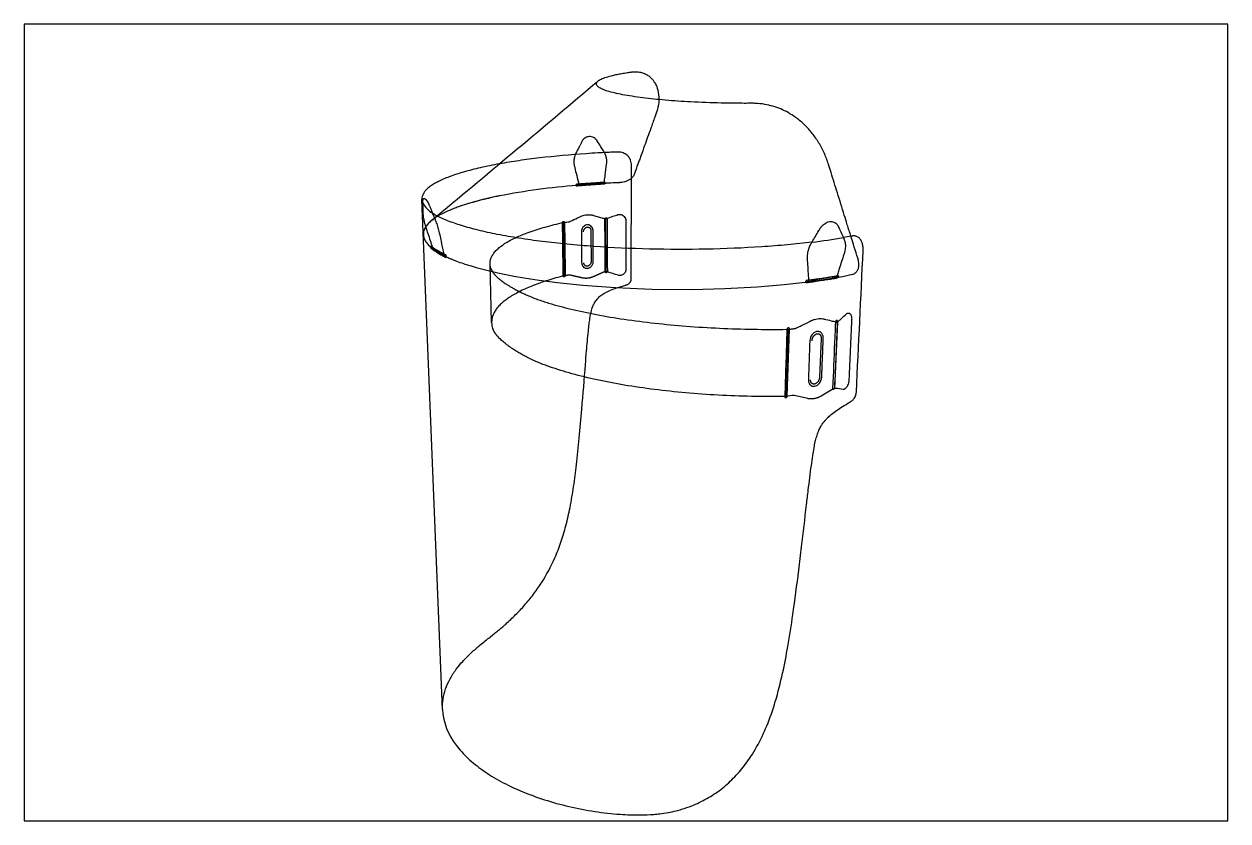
# Model space of a CAD drawing. Header units: millimetres. Extents: x 0 to 1861, y -238 to 367.
# Drawn here: x 629 to 1182, y 0 to 367 of the extents above; entities that cross this region are included whole.
import ezdxf

# ---------------------------------------------------------------- set-up
doc = ezdxf.new("R2010")
doc.units = ezdxf.units.MM
doc.header["$MEASUREMENT"] = 0
doc.layers.add('Make2D$hidden$lines', color=7, linetype='Continuous', true_color=0xffffff)
doc.layers.add('Make2D$visible$lines', color=178, linetype='Continuous', true_color=0x000000)

msp = doc.modelspace()

# ---------------------------------------------------------------- linework, layer by layer
at = {"layer": 'Make2D$hidden$lines'}
for p, q in [((829.67, 283.02), (829.54, 282.97)), ((815.87, 276.15), (818.61, 278.45)), ((896.06, 277.25), (896.16, 252.76)), ((876.72, 275.39), (877.03, 250.87)), ((843.68, 229.35), (842.94, 256.28)), ((988.62, 248.05), (988.62, 248.03)), ((979.67, 195.43), (980.69, 226.3))]:
    msp.add_line(p, q, dxfattribs=at)
for centre, radius, start, end in [((907.58, -22.4), 315.82, 94.479, 101.0141), ((900.48, 135.6), 157.85, 91.4989, 96.3903), ((920.55, -155.4), 449.45, 93.0859, 94.8033), ((822.48, 290), 11.9, 209.0139, 239.4627), ((873.31, 151.29), 138.77, 101.4963, 108.3259), ((877.15, 136.25), 154.27, 101.7805, 107.3096), ((895.74, 53.78), 238.81, 101.7178, 102.1074), ((954.52, 568.11), 303.98, 276.8938, 279.6488), ((809.89, 246.7), 18.01, 58.5363, 69.2691), ((808.68, 244.74), 20.32, 48.4084, 58.5124), ((1012.17, 154), 96.93, 95.5905, 104.0637), ((852.61, 229.62), 8.94, 181.7791, 199.7491)]:
    msp.add_arc(centre, radius, start, end, dxfattribs=at)
for points, knots in [([(920.6, 331.93), (920.58, 330.97), (920.37, 329.04), (919.85, 327.01), (919.47, 325.91), (919.18, 325.11), (918.64, 323.6), (917.81, 321.3), (916.71, 318.24), (915.45, 314.75), (913.91, 310.48), (912.66, 306.98), (911.62, 304.1), (910.64, 301.36), (909.85, 299.18), (909.29, 297.61), (909.16, 297.26), (908.94, 296.85), (908.57, 296.33), (908.2, 295.91), (907.75, 295.5), (907.24, 295.12), (906.67, 294.78), (906.06, 294.47), (905.42, 294.21), (904.59, 293.96), (903.8, 293.8), (903.17, 293.73), (902.9, 293.72), (902.72, 293.71), (901.26, 293.65), (899.2, 293.55), (897.21, 293.45), (896.55, 293.41), (896.45, 293.41), (896.4, 293.4), (896.35, 293.39)], [0, 0, 0, 0, 1.06718, 2.154692, 2.320242, 2.351709, 3.104317, 4.090348, 5.072758, 6.714541, 8.199013, 10.109558, 10.838485, 11.599129, 13.331959, 13.418106, 13.449471, 13.737976, 13.938284, 14.151044, 14.361149, 14.610492, 14.853675, 15.102658, 15.369351, 15.619025, 16.05935, 16.261959, 16.327008, 16.354826, 16.461721, 17.953373, 18.638088, 18.675404, 18.68844, 18.739865, 18.739865, 18.739865, 18.739865]), ([(896.35, 293.39), (896.3, 293.4), (896.08, 293.46), (895.85, 293.63), (895.64, 293.96), (895.57, 294.24), (895.58, 294.46), (895.69, 295.39), (896.03, 298), (896.36, 300.64), (896.6, 302.59), (896.66, 303.39), (896.59, 304.77), (896.2, 306.29), (895.73, 307.36), (895.43, 307.87), (895.31, 308.08), (895.23, 308.2), (894.79, 308.89), (893.77, 310.48), (892.77, 312.04), (892.11, 313.07), (891.95, 313.3), (891.69, 313.63), (891.16, 314.14), (890.25, 314.71), (889.26, 314.94), (888.38, 314.92), (887.66, 314.79), (886.84, 314.44), (886.1, 313.9), (885.56, 313.28), (885.27, 312.82), (884.95, 312.18), (884.52, 311.35), (883.64, 309.63), (882.96, 308.29), (882.46, 307.33), (882.41, 307.24), (882.31, 307.02), (882.04, 306.43), (881.67, 305.31), (881.44, 303.74), (881.52, 302.37), (881.67, 301.58), (881.99, 300.28), (882.62, 297.71), (883.24, 295.16), (883.61, 293.65), (883.65, 293.44), (883.61, 293.15), (883.46, 292.87), (883.26, 292.63), (883.06, 292.51), (882.91, 292.46)], [0, 0, 0, 0, 0.062785, 0.242956, 0.310226, 0.49934, 0.546269, 0.559229, 1.542662, 3.461186, 3.509456, 3.720479, 4.358675, 5.029083, 5.448534, 5.659304, 5.686459, 5.713806, 5.815288, 6.598877, 7.806093, 7.870487, 7.95307, 8.119845, 8.337902, 8.774764, 9.290625, 9.443688, 9.752041, 10.098869, 10.424612, 10.766416, 11.007635, 11.024922, 11.560224, 12.044157, 13.17218, 13.225991, 13.238948, 13.29188, 13.494666, 13.952905, 14.600691, 15.242245, 15.467072, 15.492159, 16.728612, 18.398914, 18.406266, 18.459745, 18.636135, 18.722111, 18.807447, 18.978367, 18.978367, 18.978367, 18.978367]), ([(821.06, 51.32), (821, 52.92), (821.19, 56.13), (822.39, 60.87), (824.47, 65.49), (827.19, 69.69), (830.41, 73.56), (833.93, 77.11), (837.28, 80.03), (840.87, 82.96), (843.72, 85.22), (846.44, 87.41), (848.29, 88.96), (851.12, 91.44), (854.69, 94.8), (858.98, 99.34), (862.99, 104.22), (867.96, 111.35), (872.21, 119.38), (875.67, 128.29), (877.98, 136.04), (879.91, 144.63), (881.49, 154.02), (882.86, 164.66), (884.07, 176.52), (885.41, 191.9), (886.44, 205.27), (887.41, 217.23), (887.96, 223.39), (888.49, 228.34), (888.92, 231.57), (889.45, 234.44), (890.3, 237.05), (891.24, 238.9), (892.43, 240.46), (893.97, 241.86), (895.98, 243.16), (898.47, 244.33), (900.98, 245.25), (902.97, 245.89), (904.35, 246.3), (905.1, 246.51), (905.51, 246.63), (905.59, 246.65), (905.7, 246.68), (905.93, 246.76), (906.59, 247.07), (907.19, 247.58), (907.58, 248.22), (907.73, 248.55), (907.84, 248.89), (907.89, 249.2), (907.91, 249.42), (907.91, 253.01), (907.93, 270.5), (907.95, 288), (907.96, 302.07), (907.95, 302.58), (907.83, 303.42), (907.36, 304.68), (906.72, 305.62), (905.67, 306.66), (904.53, 307.34), (903.2, 307.72), (902.4, 307.81), (901.95, 307.81), (901.78, 307.81), (901.19, 307.79), (899.86, 307.73), (897.72, 307.64), (895.18, 307.51), (891.63, 307.32), (881.76, 306.71), (869.66, 305.63), (856.36, 303.89), (850.21, 302.9), (847.21, 302.35)], [0, 0, 0, 0, 1.774655, 3.550176, 5.406838, 7.369903, 9.093407, 10.983139, 12.91407, 14.020704, 16.120577, 16.953335, 17.889974, 18.804972, 21.128156, 23.321723, 25.736343, 28.127586, 32.955606, 35.783459, 38.723748, 41.92689, 45.547248, 49.285432, 53.829046, 58.767583, 66.40983, 68.71174, 72.075827, 73.279574, 74.233638, 75.681609, 76.521138, 77.263502, 77.974813, 78.691105, 79.569459, 80.619594, 81.741926, 82.535043, 82.937068, 83.339405, 83.396006, 83.408588, 83.435001, 83.520466, 83.676554, 84.238257, 84.374682, 84.510001, 84.634485, 84.767388, 84.860925, 84.880045, 88.754395, 104.265806, 104.296017, 104.357428, 104.838119, 105.228042, 105.839184, 106.093185, 106.857994, 107.293283, 107.627884, 107.748802, 107.785863, 107.8217, 108.39837, 109.263175, 110.202857, 111.213985, 113.210808, 121.169707, 124.696651, 128.081408, 128.081408, 128.081408, 128.081408]), ([(882.98, 293.11), (882.85, 293.1), (882.61, 292.98), (882.45, 292.61), (882.57, 292.23), (882.82, 292.1), (882.96, 292.11), (883.04, 292.11), (884.39, 292.23), (886.43, 292.42), (889.14, 292.63), (891.69, 292.79), (893.72, 292.89), (895.06, 292.96), (895.41, 292.98), (895.63, 293.09), (895.76, 293.33), (895.79, 293.53), (895.74, 293.7), (895.62, 293.87), (895.45, 293.96), (895.29, 293.97), (894.51, 293.92), (893.19, 293.84), (891.56, 293.72), (890.44, 293.64), (889.7, 293.58), (888.79, 293.52), (887.42, 293.43), (886.12, 293.34), (885.19, 293.28), (884.61, 293.24), (883.87, 293.18), (883.28, 293.14), (882.98, 293.11)], [0, 0, 0, 0, 0.139033, 0.280858, 0.416703, 0.548778, 0.570207, 0.576092, 0.63496, 2.075688, 2.84377, 3.649084, 4.907811, 5.108919, 5.138548, 5.285514, 5.371863, 5.430345, 5.503808, 5.568608, 5.658167, 5.707266, 5.743408, 6.525607, 7.174504, 7.562179, 7.771623, 7.996713, 8.573269, 9.289195, 9.447612, 9.605837, 9.937132, 10.267324, 10.267324, 10.267324, 10.267324]), ([(829.54, 282.97), (828.79, 282.72), (827.33, 282.2), (824.63, 281.15), (821.61, 279.81), (818.48, 278.09), (816.66, 276.82), (815.88, 276.16)], [0, 0, 0, 0, 0.87768, 1.711121, 3.215624, 4.541788, 5.672454, 5.672454, 5.672454, 5.672454]), ([(876.72, 275.39), (877.07, 275.43), (877.8, 275.52), (878.55, 275.6), (879, 275.65), (879.17, 275.68), (879.39, 275.73), (879.59, 275.81), (879.77, 275.89), (880.94, 276.44), (882.59, 277.2), (884.22, 277.94), (884.81, 278.21), (885, 278.3), (885.47, 278.49), (886.33, 278.77), (887.51, 278.97), (888.7, 279), (889.59, 278.88), (890.11, 278.77), (890.28, 278.72), (890.34, 278.7), (890.37, 278.69), (890.46, 278.67), (891.25, 278.45), (892.73, 278.04), (894.25, 277.61), (895.1, 277.37), (895.33, 277.3), (895.55, 277.26), (895.81, 277.24), (895.98, 277.24), (896.06, 277.25)], [0, 0, 0, 0, 0.384038, 0.817392, 0.835596, 0.884113, 1.010021, 1.091677, 1.121178, 1.225557, 2.525822, 3.135004, 3.214804, 3.247891, 3.369859, 3.776256, 4.241082, 4.700508, 5.09432, 5.230693, 5.287594, 5.294847, 5.303309, 5.32295, 5.391717, 6.211698, 7.027616, 7.149164, 7.194265, 7.292251, 7.390809, 7.481733, 7.481733, 7.481733, 7.481733]), ([(896.81, 277.08), (896.81, 277.2), (896.7, 277.44), (896.34, 277.59), (895.96, 277.45), (895.81, 277.2), (895.8, 277.04), (895.81, 274.81), (895.82, 270.35), (895.85, 263.96), (895.87, 258.91), (895.89, 255.26), (895.89, 253.54), (895.9, 252.65), (895.91, 252.61), (895.92, 252.57), (895.94, 252.52), (895.97, 252.46), (896.04, 252.38), (896.13, 252.31), (896.23, 252.27), (896.3, 252.26), (896.36, 252.26), (896.52, 252.27), (896.73, 252.37), (896.87, 252.58), (896.9, 252.72), (896.9, 252.78), (896.87, 260.88), (896.84, 268.98), (896.81, 277.08)], [0, 0, 0, 0, 0.133965, 0.269722, 0.410465, 0.549842, 0.580692, 0.583824, 3.01925, 5.532291, 7.67463, 8.623338, 9.573519, 9.591279, 9.60535, 9.619342, 9.633295, 9.666916, 9.700848, 9.746421, 9.79235, 9.814311, 9.832563, 9.861642, 9.986012, 10.085033, 10.136035, 10.141733, 10.144361, 19.127543, 19.127543, 19.127543, 19.127543]), ([(896.06, 277.25), (896.32, 277.25), (896.6, 277.29), (897.72, 277.65), (899.36, 278.2), (901.01, 278.73), (901.84, 279), (901.95, 279.04), (902.3, 279.12), (902.86, 279.14), (903.46, 279.01), (904.09, 278.72), (904.75, 278.19), (905.29, 277.27), (905.42, 276.55), (905.42, 276.18), (905.42, 268.75), (905.42, 261.32), (905.42, 253.52), (905.23, 252.59), (904.47, 251.6), (903.46, 251.1), (902.66, 250.97), (902.1, 251.04), (900.22, 251.63), (898.56, 252.15), (896.68, 252.73), (896.4, 252.76), (896.16, 252.76)], [0, 0, 0, 0, 0.288731, 0.313192, 1.300623, 2.214934, 2.232053, 2.266247, 2.345587, 2.633675, 2.875412, 3.022195, 3.405859, 3.795071, 4.192348, 4.199032, 4.205046, 12.435814, 12.446744, 12.856447, 13.476253, 13.776134, 14.08682, 14.370961, 14.394656, 16.267532, 16.304355, 16.576335, 16.576335, 16.576335, 16.576335]), ([(815.87, 276.15), (815.31, 275.69), (814.32, 274.75), (813.15, 273.21), (812.44, 271.63), (812.19, 270.03), (812.44, 268.42), (813.15, 266.84), (814.31, 265.3), (815.29, 264.36), (815.84, 263.89)], [0, 0, 0, 0, 0.806612, 1.507693, 2.135797, 2.71062, 3.290636, 3.920229, 4.614864, 5.420974, 5.420974, 5.420974, 5.420974]), ([(843.46, 253.94), (843.26, 254.44), (842.98, 255.43), (842.9, 256.96), (843.17, 258.47), (843.79, 259.95), (844.75, 261.41), (846.03, 262.84), (847.68, 264.28), (849.66, 265.68), (852.02, 267.07), (855.72, 268.94), (861.17, 271.13), (868.57, 273.44), (873.9, 274.76), (876.72, 275.39)], [0, 0, 0, 0, 0.592652, 1.138636, 1.691838, 2.277627, 2.915614, 3.621884, 4.404659, 5.347383, 6.305546, 7.439738, 9.938662, 12.819587, 16.031297, 16.031297, 16.031297, 16.031297]), ([(877.23, 275.44), (877.23, 275.55), (877.15, 275.79), (876.81, 275.94), (876.46, 275.79), (876.32, 275.54), (876.3, 275.37), (876.3, 275.33), (876.33, 273.11), (876.37, 269.58), (876.44, 263.78), (876.51, 258.9), (876.56, 254.25), (876.59, 251.86), (876.61, 250.75), (876.62, 250.71), (876.63, 250.67), (876.64, 250.62), (876.67, 250.56), (876.73, 250.49), (876.8, 250.43), (876.89, 250.39), (876.96, 250.38), (877.03, 250.37), (877.18, 250.39), (877.38, 250.5), (877.51, 250.72), (877.53, 250.87), (877.53, 250.92), (877.43, 259.1), (877.33, 267.27), (877.23, 275.44)], [0, 0, 0, 0, 0.128086, 0.251567, 0.379885, 0.516476, 0.56258, 0.565742, 0.568597, 3.023853, 4.47501, 7.002741, 8.440463, 9.638473, 9.656318, 9.670389, 9.684306, 9.698099, 9.727166, 9.759691, 9.798872, 9.834214, 9.860231, 9.878896, 9.910166, 10.0281, 10.127509, 10.18304, 10.18879, 10.191441, 19.255528, 19.255528, 19.255528, 19.255528]), ([(884.96, 271.08), (884.96, 271.45), (885.08, 272.2), (885.6, 273.18), (886.4, 273.92), (887.38, 274.31), (888.41, 274.3), (889.33, 273.85), (890.01, 273.05), (890.29, 272.23), (890.33, 271.71), (890.34, 271.31), (890.34, 270.59), (890.37, 265.89), (890.4, 261.4), (890.42, 257.32), (890.42, 257.19), (890.41, 257.09), (890.37, 256.81), (890.22, 256.15), (889.78, 255.39), (889.22, 254.88), (888.78, 254.58), (888.38, 254.41), (887.95, 254.31), (887.52, 254.26), (887.01, 254.31), (886.52, 254.49), (885.97, 254.82), (885.42, 255.43), (885.13, 256.23), (885.09, 256.75), (885.09, 256.93), (885.04, 261.65), (885, 266.37), (884.96, 271.08)], [0, 0, 0, 0, 0.41192, 0.824262, 1.222092, 1.603152, 1.967937, 2.340218, 2.715652, 3.109493, 3.285732, 3.291643, 3.563538, 4.074874, 8.506921, 8.553858, 8.600853, 8.644704, 8.66833, 8.912464, 9.399309, 9.614796, 9.754891, 9.981596, 10.100564, 10.23644, 10.464774, 10.667202, 10.812513, 11.173372, 11.553013, 11.742859, 11.750404, 11.753758, 16.983036, 16.983036, 16.983036, 16.983036]), ([(885.96, 271.09), (885.96, 271.21), (885.98, 271.45), (886.06, 271.8), (886.19, 272.14), (886.37, 272.45), (886.59, 272.72), (886.84, 272.94), (887.11, 273.11), (887.39, 273.23), (887.67, 273.29), (887.94, 273.29), (888.21, 273.25), (888.46, 273.15), (888.69, 273.01), (888.9, 272.81), (889.07, 272.57), (889.21, 272.29), (889.29, 272.02), (889.32, 271.8), (889.33, 271.65), (889.36, 266.86), (889.39, 262.09), (889.42, 257.34), (889.42, 257.29), (889.42, 257.23), (889.41, 257.18), (889.4, 257.14), (889.39, 257.04), (889.36, 256.88), (889.3, 256.68), (889.22, 256.48), (889.09, 256.23), (888.89, 255.95), (888.64, 255.7), (888.37, 255.51), (888.12, 255.39), (887.88, 255.31), (887.64, 255.27), (887.38, 255.27), (887.14, 255.32), (886.97, 255.39), (886.8, 255.48), (886.62, 255.62), (886.46, 255.79), (886.35, 255.94), (886.28, 256.07), (886.22, 256.2), (886.17, 256.34), (886.14, 256.46), (886.12, 256.55), (886.11, 256.62), (886.1, 256.69), (886.09, 256.76), (886.09, 256.81), (886.09, 256.84), (886.09, 256.85)], [0, 0, 0, 0, 0.359505, 0.722146, 1.084404, 1.445537, 1.793543, 2.128363, 2.444579, 2.744317, 3.027646, 3.298314, 3.560729, 3.829734, 4.101971, 4.383296, 4.675904, 4.988433, 5.313276, 5.518071, 5.670946, 5.749986, 19.902716, 19.966317, 20.010483, 20.054649, 20.124701, 20.162457, 20.200213, 20.416443, 20.632673, 20.844584, 21.056495, 21.47874, 21.875696, 22.125181, 22.457294, 22.696322, 22.893171, 23.164983, 23.477489, 23.621199, 23.734481, 24.033371, 24.304225, 24.444761, 24.585296, 24.736498, 24.887699, 25.025778, 25.094817, 25.163856, 25.241994, 25.320132, 25.359202, 25.398271, 25.398271, 25.398271, 25.398271]), ([(1009.68, 251.54), (1010.14, 251.67), (1011.02, 252.08), (1012, 253.2), (1012.55, 254.67), (1012.66, 256.46), (1012.43, 257.77), (1012.04, 259.05), (1011.31, 261.37), (1010.22, 264.87), (1009.31, 267.82), (1008.92, 269.05)], [0, 0, 0, 0, 0.526559, 1.05626, 1.617529, 2.24945, 3.025567, 3.089069, 3.727521, 5.724971, 7.156368, 7.156368, 7.156368, 7.156368]), ([(877.03, 250.87), (874.49, 250.22), (869.72, 248.88), (863.03, 246.56), (857.28, 244.08), (853.12, 241.8), (850.34, 239.9), (848.58, 238.49), (847.07, 237.05), (845.83, 235.58), (844.85, 234.07), (844.16, 232.55), (843.75, 231.01), (843.67, 229.98), (843.67, 229.47)], [0, 0, 0, 0, 2.900366, 5.495997, 7.851532, 9.848378, 10.747695, 11.582202, 12.350793, 13.061636, 13.717903, 14.330002, 14.911504, 15.478462, 15.478462, 15.478462, 15.478462]), ([(869.88, 238.33), (873.3, 237.28), (880.61, 235.32), (892.2, 232.87), (905.04, 230.73), (918.81, 228.97), (933.45, 227.6), (948.54, 226.66), (963.98, 226.17), (974.32, 226.15), (979.5, 226.22)], [0, 0, 0, 0, 3.970958, 8.388646, 13.140157, 18.414679, 23.785869, 29.455168, 35.177409, 40.927565, 40.927565, 40.927565, 40.927565]), ([(1002.82, 229.71), (1002.98, 229.79), (1003.18, 229.93), (1003.73, 230.44), (1004.93, 231.52), (1006.11, 232.6), (1007.02, 233.42), (1007.27, 233.58), (1007.62, 233.72), (1007.96, 233.73), (1008.3, 233.62), (1008.59, 233.39), (1008.84, 233.06), (1009.03, 232.64), (1009.23, 231.94), (1009.29, 231.27), (1009.27, 230.77), (1008.85, 221.46), (1008.43, 212.24), (1007.99, 202.57), (1007.86, 201.69), (1007.46, 200.47), (1006.97, 199.59), (1006.5, 199.05), (1006.2, 198.81), (1005.96, 198.67), (1005.79, 198.6), (1005.61, 198.56), (1005.46, 198.55), (1005.37, 198.55), (1004.21, 198.72), (1003.07, 198.89), (1001.76, 199.08), (1001.55, 199.04), (1001.38, 198.97)], [0, 0, 0, 0, 0.201586, 0.263792, 0.83104, 1.995697, 2.036351, 2.193697, 2.319895, 2.44973, 2.570106, 2.704002, 2.85448, 3.029324, 3.216865, 3.660633, 3.7626, 3.771761, 14.001811, 14.005, 14.511401, 14.986843, 15.426452, 15.614435, 15.781351, 15.847972, 15.925756, 15.984412, 16.054658, 16.084221, 16.09329, 17.347055, 17.362877, 17.567906, 17.567906, 17.567906, 17.567906]), ([(1001.81, 229.69), (1001.81, 229.66), (1001.78, 229.05), (1001.65, 225.86), (1001.22, 215.71), (1000.81, 206.12), (1000.52, 199.1), (1000.53, 199.03), (1000.54, 198.96), (1000.58, 198.86), (1000.64, 198.78), (1000.7, 198.73), (1000.71, 198.72)], [0, 0, 0, 0, 0.029001, 0.675063, 3.544336, 11.298079, 11.324479, 11.34991, 11.374431, 11.399574, 11.465436, 11.485581, 11.485581, 11.485581, 11.485581]), ([(1001.38, 198.97), (1001.4, 199), (1001.44, 199.07), (1001.5, 199.21), (1001.52, 199.32), (1001.52, 199.4), (1001.95, 209.51), (1002.39, 219.61), (1002.82, 229.71)], [0, 0, 0, 0, 0.044491, 0.084237, 0.16845, 0.171187, 0.17447, 11.391844, 11.391844, 11.391844, 11.391844]), ([(978.5, 195.35), (973.41, 195.27), (963.23, 195.29), (948.01, 195.84), (933.13, 196.89), (918.68, 198.43), (905.09, 200.41), (892.41, 202.82), (880.94, 205.59), (873.72, 207.8), (870.34, 208.98)], [0, 0, 0, 0, 5.647386, 11.292421, 16.887531, 22.193867, 27.411728, 32.122404, 36.513386, 40.495092, 40.495092, 40.495092, 40.495092])]:
    msp.add_open_spline(points, degree=3, knots=knots, dxfattribs=at)
for points, weights in [([(843.46, 253.94), (844.58, 251.14), (847.21, 248.32), (855.41, 243.39), (861.95, 240.76), (869.88, 238.33)], [673.743713328, 664.008450481, 654.475604171, 638.459734953, 630.246236807, 622.82377529]), ([(870.34, 208.98), (862.5, 211.73), (856.03, 214.69), (847.92, 220.25), (845.31, 223.44), (844.2, 226.6)], [630.921666892, 638.344138585, 646.557649067, 662.573539424, 672.106398515, 681.841674694])]:
    msp.add_rational_spline(points, weights, degree=5, dxfattribs=at)
msp.add_rational_spline([(896.16, 252.76), (896.13, 252.76), (895.97, 252.75), (895.74, 252.7), (895.51, 252.63), (895.35, 252.56), (894.53, 252.21), (892.98, 251.53), (891.4, 250.83), (890.46, 250.42), (890.2, 250.31), (889.69, 250.11), (888.89, 249.87), (887.81, 249.69), (886.71, 249.66), (885.85, 249.74), (885.33, 249.84), (885.07, 249.9), (884.35, 250.08), (882.69, 250.48), (881.06, 250.86), (879.99, 251.11), (879.84, 251.14), (879.67, 251.16), (879.46, 251.17), (879.28, 251.16), (879.19, 251.15), (878.47, 251.06), (877.75, 250.96), (877.03, 250.87)], [1, 1, 1, 1, 1, 1, 1, 1, 1, 1, 1, 1, 1, 1, 1, 1, 1, 1, 1, 1, 1, 1, 1, 1, 1, 1, 1, 0.999996250391, 0.999996250391, 1], degree=3, knots=[0, 0, 0, 0, 0.030045, 0.174812, 0.262548, 0.29632, 0.370896, 1.250305, 2.17432, 2.288554, 2.389494, 2.490081, 2.891743, 3.310984, 3.705299, 4.111909, 4.264973, 4.296995, 4.403628, 5.090746, 6.189897, 6.263939, 6.311801, 6.355024, 6.451689, 6.549291, 6.549291, 6.549291, 7.35776, 7.35776, 7.35776, 7.35776], dxfattribs=at)
at = {"layer": 'Make2D$visible$lines'}
for p, q in [((821.06, 51.3), (811.62, 285.99)), ((1002.73, 250.47), (1003.59, 250.55)), ((1003.59, 250.56), (1003.59, 250.55)), ((1002.69, 229.66), (1001.38, 198.97)), ((1002.82, 229.71), (1002.82, 229.82)), ((980.09, 226.23), (979.08, 195.36)), ((979.5, 226.22), (980.09, 226.23)), ((980.69, 226.3), (980.69, 226.32)), ((979.08, 195.36), (978.5, 195.35))]:
    msp.add_line(p, q, dxfattribs=at)
msp.add_lwpolyline([(628.64, 0), (1182.33, 0), (1182.33, 366.69), (628.64, 366.69)], close=True, dxfattribs=at)
msp.add_lwpolyline([(822.17, 259.92, 0.010145), (824.19, 258.99, 0.005299), (825.44, 258.45, 0.007475), (827.5, 257.63, 0.009393), (830.71, 256.48, 0.003088), (831.93, 256.08), (834.23, 255.36), (836.61, 254.66), (841.51, 253.37), (846.55, 252.2), (853.82, 250.74), (861.53, 249.43), (865.54, 248.83), (873.82, 247.75), (885.7, 246.52), (900.61, 245.43), (917.43, 244.74), (935.69, 244.61), (950.98, 244.98), (965.81, 245.78), (978.19, 246.83), (989.23, 248.1), (996.43, 249.13), (1004.99, 250.6), (1009.68, 251.54)], format="xyb", dxfattribs=at)
for points in [[(991.03, 220.96), (991.03, 221.05), (991.04, 221.14), (991.05, 221.22), (991.06, 221.31), (991.07, 221.4), (991.09, 221.49), (991.1, 221.57), (991.12, 221.66), (991.15, 221.75), (991.17, 221.83), (991.19, 221.92), (991.22, 222), (991.25, 222.09), (991.28, 222.17), (991.32, 222.25), (991.35, 222.34), (991.39, 222.42), (991.43, 222.5), (991.47, 222.58), (991.51, 222.65), (991.56, 222.73), (991.6, 222.81), (991.65, 222.88), (991.7, 222.96), (991.75, 223.03), (991.8, 223.1), (991.86, 223.16), (991.91, 223.23), (991.97, 223.3), (992.02, 223.36), (992.08, 223.42), (992.14, 223.48), (992.2, 223.54), (992.26, 223.59), (992.32, 223.64), (992.39, 223.7), (992.45, 223.75), (992.51, 223.79), (992.58, 223.84), (992.65, 223.88), (992.72, 223.92), (992.79, 223.96), (992.86, 224), (992.93, 224.03), (992.99, 224.06), (993.06, 224.09), (993.12, 224.11), (993.19, 224.13), (993.25, 224.15), (993.31, 224.17), (993.37, 224.18), (993.4, 224.19), (993.43, 224.19), (993.48, 224.2), (993.51, 224.2), (993.54, 224.21), (993.57, 224.21), (993.6, 224.21), (993.63, 224.21), (993.66, 224.22), (993.68, 224.22), (993.71, 224.22), (993.74, 224.22), (993.77, 224.22), (993.79, 224.21), (993.82, 224.21), (993.85, 224.21), (993.87, 224.21), (993.9, 224.2), (993.92, 224.2), (993.95, 224.2), (993.97, 224.19), (993.99, 224.19), (994.02, 224.18), (994.04, 224.18), (994.07, 224.17), (994.09, 224.16), (994.11, 224.16), (994.13, 224.15), (994.15, 224.14), (994.17, 224.13), (994.2, 224.13), (994.22, 224.12), (994.24, 224.11), (994.26, 224.1), (994.28, 224.09), (994.3, 224.08), (994.33, 224.06), (994.35, 224.05), (994.37, 224.04), (994.39, 224.03), (994.41, 224.01), (994.43, 224), (994.45, 223.98), (994.47, 223.97), (994.49, 223.95), (994.51, 223.94), (994.53, 223.92), (994.55, 223.9), (994.57, 223.89), (994.59, 223.87), (994.61, 223.85), (994.63, 223.83), (994.65, 223.81), (994.67, 223.79), (994.69, 223.77), (994.72, 223.73), (994.74, 223.71), (994.76, 223.69), (994.78, 223.66), (994.8, 223.64), (994.83, 223.59), (994.86, 223.54), (994.88, 223.52), (994.89, 223.49), (994.93, 223.43), (994.96, 223.38), (994.98, 223.32), (995.01, 223.26), (995.04, 223.19), (995.06, 223.13), (995.08, 223.06), (995.1, 222.99), (995.12, 222.92), (995.14, 222.85), (995.16, 222.78), (995.17, 222.7), (995.18, 222.63), (995.19, 222.56), (995.2, 222.48), (995.21, 222.39), (995.21, 222.3), (995.22, 222.21), (995.22, 222.12), (995.22, 222.07), (994.5, 204.2), (994.49, 204.09), (994.49, 204.05), (994.48, 204.02), (994.47, 203.9), (994.45, 203.8), (994.44, 203.75), (994.43, 203.7), (994.41, 203.6), (994.39, 203.5), (994.37, 203.4), (994.34, 203.31), (994.31, 203.23), (994.29, 203.15), (994.26, 203.07), (994.23, 202.99), (994.2, 202.92), (994.16, 202.84), (994.13, 202.77), (994.09, 202.69), (994.06, 202.62), (994.02, 202.55), (993.98, 202.47), (993.93, 202.4), (993.89, 202.33), (993.85, 202.27), (993.8, 202.2), (993.75, 202.13), (993.7, 202.06), (993.64, 201.99), (993.58, 201.91), (993.52, 201.84), (993.45, 201.77), (993.38, 201.7), (993.3, 201.63), (993.23, 201.56), (993.19, 201.53), (993.14, 201.49), (993.1, 201.46), (993.06, 201.43), (993.01, 201.4), (992.96, 201.36), (992.92, 201.33), (992.87, 201.31), (992.82, 201.28), (992.78, 201.25), (992.73, 201.23), (992.68, 201.2), (992.63, 201.18), (992.58, 201.16), (992.53, 201.14), (992.47, 201.12), (992.43, 201.1), (992.39, 201.09), (992.35, 201.08), (992.31, 201.06), (992.26, 201.05), (992.22, 201.04), (992.18, 201.04), (992.13, 201.03), (992.09, 201.02), (992.04, 201.02), (992.01, 201.01), (991.97, 201.01), (991.93, 201.01), (991.9, 201.01), (991.86, 201.01), (991.82, 201.01), (991.79, 201.02), (991.75, 201.02), (991.72, 201.02), (991.68, 201.03), (991.65, 201.03), (991.61, 201.04), (991.58, 201.05), (991.54, 201.06), (991.51, 201.06), (991.48, 201.07), (991.45, 201.09), (991.42, 201.1), (991.39, 201.11), (991.35, 201.12), (991.32, 201.14), (991.29, 201.15), (991.26, 201.17), (991.23, 201.19), (991.2, 201.2), (991.17, 201.22), (991.14, 201.24), (991.11, 201.26), (991.08, 201.28), (991.06, 201.3), (991.03, 201.33), (991, 201.35), (990.97, 201.38), (990.95, 201.4), (990.92, 201.43), (990.9, 201.45), (990.87, 201.48), (990.84, 201.51), (990.82, 201.54), (990.79, 201.58), (990.77, 201.61), (990.74, 201.64), (990.72, 201.67), (990.7, 201.71), (990.68, 201.74), (990.66, 201.78), (990.64, 201.82), (990.62, 201.86), (990.6, 201.9), (990.58, 201.94), (990.56, 201.98), (990.54, 202.02), (990.53, 202.06), (990.51, 202.11), (990.49, 202.15), (990.48, 202.2), (990.46, 202.24), (990.45, 202.29), (990.44, 202.34), (990.43, 202.38), (990.41, 202.45), (990.4, 202.53), (990.39, 202.6), (990.38, 202.67), (990.37, 202.74), (990.36, 202.81), (990.36, 202.88), (990.36, 202.95), (990.36, 203.03)], [(1001.38, 198.97), (1001.33, 198.96), (1001.29, 198.94), (1001.24, 198.93), (1001.19, 198.92), (1001.14, 198.9), (1001.09, 198.89), (1001.04, 198.87), (1000.99, 198.85), (1000.95, 198.83), (1000.9, 198.81), (1000.85, 198.79), (1000.8, 198.77), (1000.76, 198.75), (1000.71, 198.72), (1000.67, 198.7), (1000.62, 198.67), (995.18, 195.44), (994.93, 195.3), (994.67, 195.17), (994.35, 195.01), (994.19, 194.94), (994.03, 194.88), (993.86, 194.81), (993.7, 194.75), (993.53, 194.69), (993.36, 194.63), (993.2, 194.58), (993.03, 194.53), (992.87, 194.49), (992.7, 194.44), (992.53, 194.4), (992.36, 194.37), (992.19, 194.33), (992.02, 194.3), (991.87, 194.28), (991.72, 194.26), (991.56, 194.24), (991.41, 194.23), (991.26, 194.21), (991.1, 194.2), (990.95, 194.2), (990.8, 194.19), (990.64, 194.19), (990.48, 194.19), (990.32, 194.2), (990.16, 194.21), (990, 194.22), (989.84, 194.23), (989.69, 194.25), (989.53, 194.27), (989.29, 194.3), (989.04, 194.35), (982.8, 195.7), (982.74, 195.71), (982.68, 195.72), (982.62, 195.73), (982.56, 195.74), (982.5, 195.74), (982.44, 195.75), (982.38, 195.75), (982.32, 195.75), (982.27, 195.75), (982.21, 195.75), (982.15, 195.75), (982.09, 195.75), (982.03, 195.74), (981.97, 195.74), (981.91, 195.73), (981.85, 195.72), (979.08, 195.36)]]:
    msp.add_lwpolyline(points, dxfattribs=at)
for centre, radius, start, end in [((-11871.94, 15497.76), 19816.1, 309.822894, 310.101961), ((831.85, 303.17), 28.04, 236.6431, 240.9482), ((830.93, 281.7), 23.34, 229.7275, 231.0561), ((831.92, 283.26), 25.18, 231.5356, 238.7749), ((839.64, 295.84), 39.94, 238.6504, 244.06), ((1002.21, 231.01), 1.43, 289.8094, 295.1368), ((1000.92, 199.2), 0.518, 247.0652, 333.3853), ((850.46, 53.16), 29.46, 183.6196, 218.4001)]:
    msp.add_arc(centre, radius, start, end, dxfattribs=at)
for points, knots in [([(1008.92, 269.05), (1008.37, 270.82), (1007.36, 274.06), (1005.83, 278.99), (1004.31, 283.88), (1002.76, 288.87), (1001.24, 293.72), (999.89, 298.08), (998.98, 300.99), (997.99, 304.14), (996.58, 307.72), (993.97, 312.54), (990.88, 316.89), (987.34, 320.71), (982.72, 324.53), (976.77, 327.87), (970.36, 329.74), (965.96, 330.19), (964, 330.22), (962.92, 330.22), (961.64, 330.21), (959.17, 330.21), (955.08, 330.23), (946.85, 330.36), (936, 330.76), (923.99, 331.57), (915, 332.48), (908.45, 333.38), (904.08, 334.12), (900.33, 334.91), (897.23, 335.74), (895.09, 336.49), (893.75, 337.13), (893, 337.58), (892.43, 338.04), (892.05, 338.5), (891.85, 338.99), (891.88, 339.5), (892.13, 339.99), (892.59, 340.46), (893.24, 340.93), (894.09, 341.38), (895.15, 341.83), (896.92, 342.45), (899.02, 343), (901.42, 343.53), (903.65, 343.96), (905.55, 344.27), (906.99, 344.49), (907.78, 344.6), (908.52, 344.7), (909.45, 344.76), (910.52, 344.75), (911.63, 344.63), (912.9, 344.36), (914.38, 343.82), (916.54, 342.51), (918.27, 340.59), (919.5, 338.24), (920.4, 335.55), (920.63, 333.38), (920.6, 331.93)], [0, 0, 0, 0, 2.055101, 3.768613, 5.724645, 7.733857, 9.567073, 11.364216, 12.798974, 12.950123, 15.026481, 17.051266, 19.022648, 20.933511, 22.820697, 25.656761, 28.467742, 30.177296, 30.550311, 30.637592, 31.37378, 31.971542, 33.383786, 35.909899, 41.104881, 45.425361, 49.268044, 51.125331, 52.760421, 54.182956, 55.37701, 56.320592, 56.696596, 57.020105, 57.285571, 57.501465, 57.686631, 57.859418, 58.053081, 58.293129, 58.584048, 58.938023, 59.366058, 59.850466, 61.018314, 61.772027, 62.577831, 63.539819, 63.906809, 64.200221, 64.426676, 64.732806, 65.232761, 65.60615, 65.9754, 66.669986, 67.348921, 68.757926, 69.497596, 70.283229, 71.891901, 71.891901, 71.891901, 71.891901]), ([(847.21, 302.35), (844.27, 301.81), (838.75, 300.7), (831.06, 298.75), (825.42, 296.92), (821.52, 295.35), (819.09, 294.21), (816.96, 293.03), (815.19, 291.83), (813.75, 290.59), (812.66, 289.34), (811.94, 288.06), (811.59, 286.75), (811.62, 285.46), (811.89, 284.62), (812.07, 284.23)], [0, 0, 0, 0, 3.317474, 6.245199, 8.80095, 9.891596, 10.899669, 11.785119, 12.586566, 13.274092, 13.883595, 14.428773, 14.892709, 15.36855, 15.852421, 15.852421, 15.852421, 15.852421]), ([(816.25, 263.55), (816.28, 263.54), (816.33, 263.53), (816.38, 263.57), (816.42, 263.64), (816.45, 263.76), (816.46, 263.95), (816.42, 264.23), (816.36, 264.48), (816.15, 265.14), (815.28, 267.79), (814.34, 270.68), (813.54, 273.09), (813.37, 273.63), (813.11, 274.44), (812.75, 275.8), (812.43, 277.36), (812.28, 278.56), (812.23, 279.25), (812.21, 279.6), (812.19, 280.6), (812.14, 282.28), (812.08, 283.94), (812.05, 284.8), (812.04, 284.94), (812.05, 285.13), (812.06, 285.36), (812.09, 285.68), (812.17, 286), (812.31, 286.27), (812.46, 286.39), (812.59, 286.43), (812.7, 286.43), (812.84, 286.41), (813.02, 286.32), (813.25, 286.14), (813.6, 285.78), (814.05, 285.15), (814.54, 284.26), (814.86, 283.55), (815.13, 282.91), (815.46, 282.11), (816.33, 279.99), (817.12, 278.06), (817.74, 276.53), (817.93, 276.03), (818.23, 275.23), (818.62, 274.12), (818.98, 272.98), (819.31, 271.81), (819.58, 270.75), (819.75, 270.01), (820.02, 268.71), (820.58, 265.96), (821.13, 263.23), (821.5, 261.43), (821.57, 261.14), (821.68, 260.81), (821.85, 260.41), (821.97, 260.19), (822.09, 260.01), (822.14, 259.95), (822.17, 259.92)], [0, 0, 0, 0, 0.026939, 0.051738, 0.074753, 0.1078, 0.186544, 0.290635, 0.414784, 0.471332, 1.067798, 3.504515, 3.841791, 3.888988, 4.128076, 4.789994, 5.448777, 5.896302, 6.126785, 6.222264, 6.28314, 7.237327, 8.0809, 8.133092, 8.18313, 8.241342, 8.341466, 8.441714, 8.594709, 8.710681, 8.768404, 8.812797, 8.856143, 8.885962, 8.972432, 9.080305, 9.203808, 9.531336, 9.939878, 10.324226, 10.395001, 10.712913, 11.282541, 12.93882, 13.027417, 13.115457, 13.529663, 13.973371, 14.419033, 14.859356, 15.316195, 15.639543, 15.69599, 16.791058, 18.748876, 18.789626, 18.832018, 19.086001, 19.170171, 19.310897, 19.365111, 19.406312, 19.406312, 19.406312, 19.406312]), ([(991.01, 266.33), (987.26, 265.88), (979.57, 265.06), (963.39, 263.78), (942.22, 262.9), (916.43, 262.96), (895.07, 263.94), (878.66, 265.3), (867.19, 266.56), (856.48, 268.05), (846.61, 269.77), (837.78, 271.7), (830.13, 273.78), (824.56, 275.7), (820.74, 277.35), (819.03, 278.21), (818.23, 278.66)], [0, 0, 0, 0, 4.187942, 8.576047, 18.011265, 27.687791, 37.182193, 41.719742, 45.960526, 49.984308, 53.714359, 57.071944, 60.011834, 62.497886, 63.609392, 64.624209, 64.624209, 64.624209, 64.624209]), ([(988.62, 248.05), (988.75, 248.11), (988.99, 248.27), (989.37, 248.72), (989.55, 249.2), (989.56, 249.56), (989.55, 249.71), (989.37, 252.46), (989.17, 255.39), (988.97, 258.32), (988.94, 258.67), (988.93, 258.89), (988.92, 259.17), (988.92, 259.67), (988.97, 260.51), (989.12, 261.57), (989.38, 262.7), (989.81, 264.02), (990.29, 265.08), (990.77, 265.93), (991.98, 267.98), (993.27, 270.15), (994.53, 272.21), (994.76, 272.58), (994.84, 272.71), (994.94, 272.88), (995.09, 273.1), (995.69, 273.92), (996.65, 274.82), (998, 275.53), (999.05, 275.82), (1000.1, 275.87), (1001.11, 275.63), (1001.98, 275.14), (1002.61, 274.49), (1002.91, 273.99), (1003.33, 273.08), (1004.06, 271.5), (1004.93, 269.6), (1005.52, 268.32), (1005.95, 267.38), (1006.23, 266.41), (1006.38, 265.13), (1006.39, 264.11), (1006.29, 263.07), (1006.12, 262.17), (1005.96, 261.55), (1005.81, 261.09), (1005.03, 258.66), (1004.04, 255.56), (1003.1, 252.62), (1002.86, 251.85), (1002.84, 251.77), (1002.81, 251.65), (1002.79, 251.46), (1002.8, 251.22), (1002.87, 251.01), (1003.01, 250.79), (1003.22, 250.61), (1003.47, 250.56), (1003.59, 250.56)], [0, 0, 0, 0, 0.154292, 0.317821, 0.648311, 0.704465, 0.718577, 0.812853, 3.760489, 3.981164, 4.071504, 4.154124, 4.216476, 4.384372, 4.708628, 5.156571, 5.570633, 5.990147, 6.691738, 6.866499, 7.065768, 9.329687, 9.672178, 9.748967, 9.80675, 9.847211, 9.962371, 10.100929, 10.983073, 11.399205, 11.782831, 12.181651, 12.55699, 12.924541, 13.272712, 13.55285, 13.572635, 14.385841, 15.485674, 15.894025, 15.944994, 16.633439, 17.000232, 17.377873, 17.764, 18.155672, 18.396635, 18.475155, 18.68583, 21.232531, 22.08895, 22.10961, 22.127919, 22.180695, 22.238836, 22.339813, 22.451595, 22.483895, 22.619804, 22.756819, 22.756819, 22.756819, 22.756819]), ([(827.37, 34.86), (828.98, 32.72), (832.81, 28.54), (839.76, 22.98), (848, 17.94), (857.5, 13.44), (868.01, 9.59), (879.33, 6.48), (889.07, 4.6), (896.94, 3.54), (904.02, 2.89), (911.11, 2.64), (917.19, 2.9), (921.38, 3.32), (924.81, 3.83), (928.16, 4.55), (931.79, 5.54), (935.36, 6.77), (939.24, 8.45), (942.65, 10.21), (945.96, 12.24), (950.13, 15.22), (954.99, 19.54), (960.61, 26.05), (965.86, 34.14), (970.56, 44.01), (974.51, 55.42), (977.56, 67.66), (980.13, 81.05), (982.57, 96.85), (984.55, 112.16), (986.59, 129.04), (988.01, 141.32), (989.49, 153.79), (990.42, 161.31), (991.32, 167.8), (991.91, 171.46), (992.49, 174.38), (993.15, 176.91), (993.92, 179.17), (994.8, 181.05), (995.93, 182.94), (997.15, 184.49), (998.44, 185.78), (999.81, 187.01), (1001.73, 188.49), (1004.46, 190.32), (1006.95, 191.86), (1008.6, 192.86), (1009.21, 193.23), (1009.31, 193.3), (1009.37, 193.34), (1009.49, 193.42), (1009.78, 193.65), (1010.25, 194.12), (1010.75, 194.84), (1011.15, 195.71), (1011.37, 196.52), (1011.44, 197.07), (1011.45, 197.32), (1012.48, 219.1), (1013.51, 240.87), (1014.54, 262.65), (1014.56, 263.13), (1014.55, 264.13), (1014.29, 265.62), (1013.73, 267.02), (1012.92, 268.13), (1012.11, 268.72), (1011.42, 269.01), (1010.92, 269.15), (1010.37, 269.21), (1009.91, 269.21), (1009.6, 269.18), (1009.39, 269.14), (1008.05, 268.89), (1006.74, 268.65), (1005.47, 268.44)], [0, 0, 0, 0, 2.974459, 6.262821, 9.845315, 13.679936, 17.911228, 22.254434, 26.69606, 28.905065, 31.059066, 34.585405, 36.774541, 37.797275, 39.25795, 40.627363, 41.587438, 43.437549, 44.806756, 46.278994, 47.692249, 49.112665, 51.965143, 54.888493, 58.632515, 62.636721, 67.003317, 72.006679, 76.621878, 82.122382, 89.743055, 93.751576, 100.985752, 103.454811, 107.684708, 109.393024, 110.720694, 111.796548, 112.701957, 113.619368, 114.446103, 114.998069, 116.063935, 116.620355, 117.024421, 118.109316, 119.304564, 120.663063, 121.357195, 121.44484, 121.461459, 121.484607, 121.52613, 121.632231, 121.882601, 122.267252, 122.599209, 122.943661, 123.19205, 123.215586, 123.217775, 147.378976, 147.396256, 147.413536, 147.905158, 148.514429, 149.073785, 149.56613, 150.032771, 150.165783, 150.398522, 150.608879, 150.770271, 150.91234, 150.954219, 151.001068, 152.430944, 152.430944, 152.430944, 152.430944]), ([(818.88, 261.34), (818.62, 261.51), (818.04, 261.88), (817.07, 262.53), (816.37, 263.04), (816, 263.35), (815.97, 263.39), (815.95, 263.43), (815.92, 263.5), (815.89, 263.59), (815.86, 263.73), (815.84, 263.91), (815.82, 264.11), (815.83, 264.26), (815.84, 264.36), (815.85, 264.41), (815.86, 264.46), (815.88, 264.5), (815.9, 264.52), (815.92, 264.54), (815.94, 264.53), (815.96, 264.52), (816.22, 264.3), (816.71, 263.91), (817.65, 263.2), (818.36, 262.74), (818.84, 262.46)], [0, 0, 0, 0, 0.335758, 0.776619, 1.289562, 1.300191, 1.312707, 1.335263, 1.357967, 1.388153, 1.439845, 1.520836, 1.592771, 1.657171, 1.684861, 1.70717, 1.720673, 1.740968, 1.748948, 1.756756, 1.765949, 1.771563, 1.782752, 2.146229, 2.466551, 3.085586, 3.085586, 3.085586, 3.085586]), ([(818.88, 261.34), (819.5, 260.98), (820.59, 260.34), (821.83, 259.67), (822.47, 259.36), (822.64, 259.28), (822.72, 259.3), (822.78, 259.39), (822.82, 259.51), (822.84, 259.71), (822.83, 259.97), (822.75, 260.23), (822.67, 260.38), (822.62, 260.45), (822.58, 260.48), (822.56, 260.5), (822.09, 260.72), (821.36, 261.07), (820.11, 261.7), (819.34, 262.14), (818.84, 262.46)], [0, 0, 0, 0, 0.794807, 1.406285, 1.565531, 1.580131, 1.611409, 1.651895, 1.695332, 1.749757, 1.87091, 1.988812, 2.039891, 2.066078, 2.080459, 2.093134, 2.096808, 2.654272, 2.993644, 3.646795, 3.646795, 3.646795, 3.646795]), ([(988.72, 248.85), (988.57, 248.83), (988.29, 248.67), (988.08, 248.24), (988.14, 247.86), (988.33, 247.65), (988.49, 247.58), (988.61, 247.58), (988.68, 247.58), (988.99, 247.63), (989.72, 247.72), (990.88, 247.89), (992.9, 248.19), (995.4, 248.58), (997.81, 248.94), (999.94, 249.27), (1001.2, 249.47), (1002.12, 249.63), (1002.2, 249.65), (1002.24, 249.66), (1002.32, 249.69), (1002.43, 249.75), (1002.53, 249.85), (1002.61, 249.96), (1002.67, 250.08), (1002.71, 250.21), (1002.74, 250.35), (1002.73, 250.47), (1002.71, 250.58), (1002.68, 250.67), (1002.63, 250.75), (1002.58, 250.81), (1002.52, 250.86), (1002.42, 250.91), (1002.33, 250.92), (1002.23, 250.9), (1000.89, 250.66), (999.13, 250.34), (996.98, 249.98), (995.23, 249.71), (992.47, 249.32), (990.15, 249.04), (988.72, 248.85)], [0, 0, 0, 0, 0.16714, 0.344558, 0.508493, 0.567075, 0.65822, 0.692922, 0.703966, 0.730829, 1.039789, 1.521676, 2.036774, 3.302448, 4.325186, 4.741559, 5.693543, 5.746332, 5.768495, 5.784532, 5.799844, 5.859763, 5.91769, 5.959974, 6.012189, 6.064937, 6.113967, 6.166124, 6.199553, 6.235888, 6.272541, 6.301403, 6.325507, 6.363134, 6.415721, 6.423493, 6.476161, 7.928741, 8.40396, 8.901401, 9.891664, 11.49459, 11.49459, 11.49459, 11.49459]), ([(980.09, 226.23), (980.6, 226.29), (981.4, 226.38), (982.33, 226.49), (982.78, 226.54), (983.01, 226.57), (983.25, 226.61), (983.56, 226.7), (983.82, 226.8), (984.02, 226.9), (984.8, 227.27), (986.84, 228.26), (988.9, 229.29), (990.36, 230.04), (990.66, 230.19), (991.24, 230.45), (992.19, 230.8), (993.52, 231.1), (994.8, 231.2), (995.81, 231.13), (996.39, 231.02), (997.67, 230.71), (999.44, 230.27), (1001.19, 229.84), (1001.86, 229.68), (1002.06, 229.63), (1002.34, 229.61), (1002.61, 229.65), (1002.69, 229.66)], [0, 0, 0, 0, 0.571922, 0.888135, 1.046026, 1.070644, 1.146616, 1.320415, 1.426811, 1.449851, 1.570412, 2.384964, 3.969759, 4.115922, 4.216242, 4.328358, 4.832208, 5.332044, 5.834585, 6.262004, 6.443226, 6.489365, 7.722983, 8.472248, 8.483342, 8.49574, 8.69818, 8.793607, 8.793607, 8.793607, 8.793607]), ([(1002.82, 229.82), (1002.82, 229.84), (1002.82, 229.88), (1002.82, 229.96), (1002.79, 230.07), (1002.72, 230.21), (1002.6, 230.31), (1002.43, 230.35), (1002.19, 230.31), (1001.94, 230.08), (1001.83, 229.83), (1001.81, 229.69)], [0, 0, 0, 0, 0.022679, 0.0447107, 0.0869272, 0.1506081, 0.2089422, 0.2685041, 0.3317285, 0.4744459, 0.6305255, 0.6305255, 0.6305255, 0.6305255]), ([(980.69, 226.32), (980.7, 226.46), (980.63, 226.67), (980.41, 226.84), (980.13, 226.91), (979.76, 226.77), (979.54, 226.46), (979.5, 226.24), (979.48, 225.44), (979.14, 215.15), (978.81, 204.83), (978.49, 195.21), (978.51, 195.13), (978.54, 195.04), (978.59, 194.95), (978.66, 194.88), (978.79, 194.78), (978.96, 194.75), (979.4, 194.82), (979.65, 195.13), (979.67, 195.43)], [0, 0, 0, 0, 0.15459, 0.23094, 0.305972, 0.467484, 0.639253, 0.713092, 0.717085, 1.521862, 12.138222, 12.169485, 12.199886, 12.234633, 12.275119, 12.310345, 12.34541, 12.449484, 12.496216, 12.828113, 12.828113, 12.828113, 12.828113]), ([(990.03, 221), (990.07, 222.02), (990.64, 223.5), (991.95, 224.68), (992.8, 225.08), (993.43, 225.23), (994.05, 225.22), (994.83, 225), (995.66, 224.33), (996.1, 223.32), (996.21, 222.54), (996.22, 222.16), (996.21, 222.01), (996.21, 221.85), (996.09, 218.85), (995.91, 214.39), (995.71, 209.32), (995.59, 206.4), (995.53, 204.86), (995.49, 203.98), (995.46, 203.8), (995.44, 203.66), (995.4, 203.42), (995.29, 202.93), (995.01, 202.24), (994.63, 201.6), (994.07, 200.93), (993.31, 200.32), (992.21, 199.95), (991.13, 200.06), (990.23, 200.6), (989.6, 201.5), (989.37, 202.42), (989.35, 203), (989.36, 203.19), (989.58, 209.13), (989.81, 215.07), (990.03, 221)], [0, 0, 0, 0, 1.134248, 1.67677, 1.928727, 2.167166, 2.398127, 2.609655, 3.056369, 3.544709, 3.804605, 3.92327, 3.964114, 3.973684, 4.096939, 7.300001, 8.92221, 9.730959, 10.546569, 10.631062, 10.707859, 10.746454, 10.789491, 10.975834, 11.298532, 11.618093, 11.795333, 12.261672, 12.685799, 13.062464, 13.434599, 13.828796, 14.25586, 14.464768, 14.472143, 14.476358, 21.059823, 21.059823, 21.059823, 21.059823])]:
    msp.add_open_spline(points, degree=3, knots=knots, dxfattribs=at)

doc.saveas('drawing.dxf')
